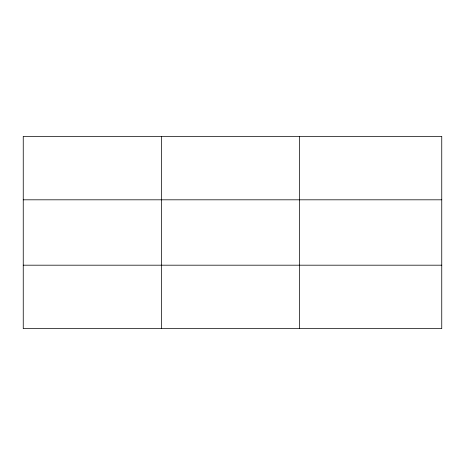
<?xml version="1.0" encoding="UTF-8"?>
<svg xmlns="http://www.w3.org/2000/svg" width="465" height="465" viewBox="0 0 465 465"><rect width="100%" height="100%" fill="white"/><g stroke="black" fill="none" stroke-linecap="round" stroke-linejoin="round"><path stroke-width="0.7" d="M161.355 328.65L161.355 136.35M299.46 328.65L299.46 136.35M441.75 199.811L441.75 136.35L23.25 136.35L23.25 328.65L441.75 328.65L441.75 199.811L23.25 199.811M23.25 265.19L441.75 265.19"/></g></svg>
